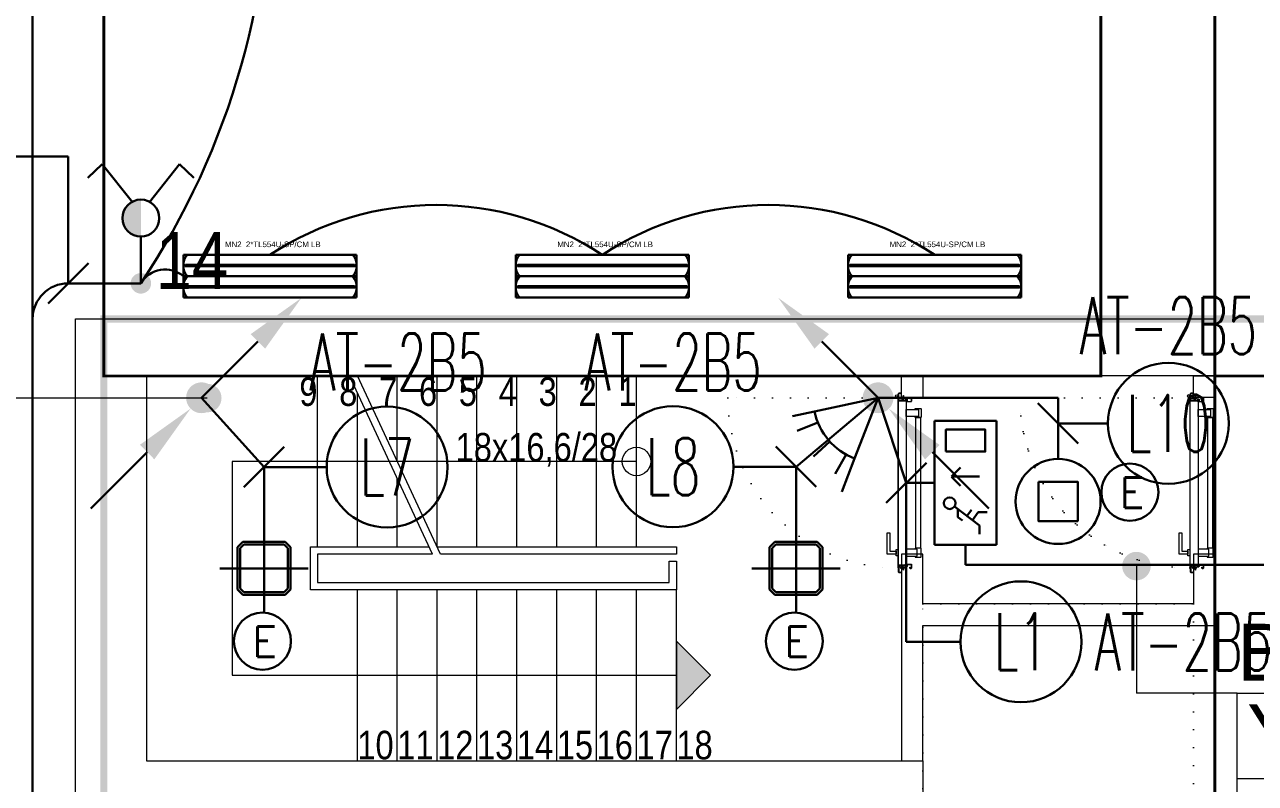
# Model space of a CAD drawing. Header units: metres. Extents: x -13316 to 152404, y -3899 to 30226.
# Drawn here: x 64704 to 65569, y 2474 to 3007 of the extents above; entities that cross this region are included whole.
import ezdxf
from ezdxf.enums import TextEntityAlignment as Align

# ---------------------------------------------------------------- set-up
doc = ezdxf.new("R2010")
doc.units = ezdxf.units.M
doc.header["$LTSCALE"] = 100
doc.header["$MEASUREMENT"] = 0
doc.linetypes.add('DOT2', pattern=[0.125, 0, -0.125])
doc.linetypes.add('HIDDEN', pattern=[0.375, 0.25, -0.125])
doc.layers.get('0').update_dxf_attribs({"color": 9, "lineweight": 9})
for name, color, linetype, lineweight in [('00', 9, 'Continuous', 9), ('01', 9, 'Continuous', 9), ('06D', 9, 'Continuous', 9), ('10', 9, 'Continuous', 9), ('14', 9, 'Continuous', 9), ('19', 9, 'Continuous', 9), ('20', 9, 'DOT2', 9), ('21', 9, 'Continuous', 9), ('21_mahal200', 9, 'Continuous', 9), ('30H', 8, 'Continuous', 9), ('E-1x8 W ACİL ÇIKIŞ ARMATÜRÜ (TİP2)', 7, 'Continuous', 30), ('E-2x18(W) PL DOWNLIGHT ARMATÜR (SIVAÜSTÜ)', 7, 'Continuous', 30), ('E-2x54 W SIVAÜSTÜ FLUORESAN YÜKSEK TAVAN ARMATÜRÜ', 7, 'Continuous', 30), ('E-60W PL DOWNLIGHT ARMATÜR (SIVAÜSTÜ)', 7, 'Continuous', 30), ('E-ACİL AYDINLATMA KİTİ', 7, 'Continuous', 30), ('E-AŞAĞIDAN GELİP YUKARIYA GİDEN HAT', 7, 'Continuous', 30), ('E-DUVARA MONTE PIR (HAREKET SENSÖRÜ)', 7, 'Continuous', 30), ('E-KABLO', 7, 'Continuous', 30), ('E-KOMÜTATÖR ANAHTAR (ETANŞ)', 7, 'Continuous', 30), ('E-LINYE', 7, 'Continuous', 30)]:
    doc.layers.add(name, color=color, linetype=linetype, lineweight=lineweight)
doc.styles.add('Arial', font='arial.ttf', dxfattribs={"height": 2.5})
doc.styles.add('E-YAZI', font='txttw.shx')
doc.styles.add('MuuM_TEXT-STANDART', font='ARIALN.TTF')
doc.dimstyles.new('MuuM_DIM200', dxfattribs={"dimscale": 20, "dimtxt": 2, "dimasz": 1, "dimexe": 1, "dimexo": 1, "dimgap": 1, "dimtad": 1, "dimdec": 1, "dimrnd": 0.5, "dimdsep": 46, "dimtxsty": 'MuuM_TEXT-STANDART', "dimblk": 'ARCHTICK', "dimcen": 0, "dimdle": 0.15, "dimclrd": 256, "dimclre": 256, "dimclrt": 256, "dimadec": 0, "dimazin": 0, "dimtfac": 5, "dimtdec": 1, "dimtix": 1, "dimtmove": 2, "dimatfit": 3, "dimldrblk": 'DOT', "dimfxl": 3, "dimfxlon": 1, "dimtolj": 1, "dimlwd": -1, "dimlwe": -1, "dimarcsym": 0})

# ---------------------------------------------------------------- blocks, each defined once
blk = doc.blocks.new('2x54 W SIVAÜSTÜ FLUORESAN YÜKSEK TAVAN ARMATÜRÜ')
at = {"layer": 'E-2x54 W SIVAÜSTÜ FLUORESAN YÜKSEK TAVAN ARMATÜRÜ', "color": 4}
for p, q in [((-60.8, 15), (-60.8, -15)), ((-60.8, 15), (60.8, 15)), ((60.8, 15), (60.8, 0)), ((-60, 0), (-15, 0)), ((15, 0), (60, 0)), ((60.8, 0), (60.8, -15)), ((-60.8, -15), (60.8, -15))]:
    blk.add_line(p, q, dxfattribs=at)
at = {"layer": 'E-2x54 W SIVAÜSTÜ FLUORESAN YÜKSEK TAVAN ARMATÜRÜ', "color": 7}
for p, q in [((-60.8, 0), (60.8, 0)), ((-59.27, 8.01), (59.32, 8.01)), ((-59.16, 7.01), (59.44, 7)), ((-59.27, -6.99), (59.32, -6.99)), ((-59.16, -7.99), (59.44, -8))]:
    blk.add_line(p, q, dxfattribs=at)
for centre in [(-59.23, 7.63), (-59.23, 7.33), (59.36, 7.63), (59.36, 7.33), (-59.23, -7.37), (-59.23, -7.67), (59.36, -7.37), (59.36, -7.67)]:
    blk.add_circle(centre, 0.11, dxfattribs=at)
for centre, radius, start, end in [((-48.66, 7.5), 12.14, 141.85995, 218.14005), ((48.66, 7.5), 12.14, 321.85995, 38.14005), ((-59.12, 7.51), 0.515, 106.86737, 266.76121), ((-59.32, 7.49), 0.519, 289.2244, 84.40418), ((59.47, 7.51), 0.515, 106.86737, 266.76121), ((59.27, 7.49), 0.519, 289.2244, 84.40418), ((-48.66, -7.5), 12.14, 141.85995, 218.14005), ((-59.12, -7.49), 0.515, 106.86737, 266.76121), ((-59.32, -7.51), 0.519, 289.2244, 84.40418), ((48.66, -7.5), 12.14, 321.85995, 38.14005), ((59.47, -7.49), 0.515, 106.86737, 266.76121), ((59.27, -7.51), 0.519, 289.2244, 84.40418)]:
    blk.add_arc(centre, radius, start, end, dxfattribs=at)
at = {"layer": 'E-2x54 W SIVAÜSTÜ FLUORESAN YÜKSEK TAVAN ARMATÜRÜ', "color": 7, "style": 'Arial'}
blk.add_text('MN2  2*TL554U-SP/CM LB', height=3.9508, dxfattribs=at).set_placement((-31.61, 20.4))
blk = doc.blocks.new('100_KOMÜTATÖR ANAHTAR (ETANŞ)')
at = {"layer": 'E-KOMÜTATÖR ANAHTAR (ETANŞ)', "color": 4}
for p, q in [((-1.695, 5.222), (-2.326, 4.622)), ((-0.372, 3.563), (-1.695, 5.222)), ((0.372, 3.563), (1.695, 5.222)), ((1.695, 5.222), (2.326, 4.622)), ((0, 2.053), (0, 0))]:
    blk.add_line(p, q, dxfattribs=at)
at = {"layer": 'E-KOMÜTATÖR ANAHTAR (ETANŞ)', "color": 4, "const_width": 0.81}
blk.add_lwpolyline([(0, 3.268, 0.414214), (-0.405, 2.863, 0.414214), (0, 2.458, 0.414214)], format="xyb", dxfattribs=at)
at = {"layer": 'E-KOMÜTATÖR ANAHTAR (ETANŞ)', "color": 4}
blk.add_circle((0, 2.863), 0.81, dxfattribs=at)
blk = doc.blocks.new('100_AŞAĞIDAN GELİP YUKARIYA GİDEN HAT')
at = {"layer": 'E-AŞAĞIDAN GELİP YUKARIYA GİDEN HAT', "color": 3, "linetype": 'Continuous'}
for p, q in [((2.472, 2.471), (0, 0)), ((-2.389, -2.382), (-4.861, -4.853))]:
    blk.add_line(p, q, dxfattribs=at)
at = {"layer": 'E-AŞAĞIDAN GELİP YUKARIYA GİDEN HAT', "color": 4, "linetype": 'Continuous', "const_width": 0.675}
blk.add_lwpolyline([(0.338, 0, 1), (-0.338, 0, 1)], format="xyb", close=True, dxfattribs=at)
at = {"layer": 'E-AŞAĞIDAN GELİP YUKARIYA GİDEN HAT', "color": 3, "linetype": 'Continuous'}
for points in [[(2.154, 2.789), (2.79, 2.152), (4.382, 4.379)], [(-2.707, -2.064), (-2.071, -2.7), (-0.479, -0.474)]]:
    blk.add_solid(points, dxfattribs=at)
blk = doc.blocks.new('100_60W PL DOWNLIGHT ARMATÜR (SIVAÜSTÜ)')
at = {"layer": 'E-60W PL DOWNLIGHT ARMATÜR (SIVAÜSTÜ)', "color": 3}
blk.add_lwpolyline([(-0.865, 0.865), (0.865, 0.865), (0.865, -0.865), (-0.865, -0.865)], close=True, dxfattribs=at)
at = {"layer": 'E-60W PL DOWNLIGHT ARMATÜR (SIVAÜSTÜ)', "color": 4}
blk.add_circle((0, 0), 1.865, dxfattribs=at)
blk = doc.blocks.new('100_DUVARA MONTE PIR (HAREKET SENSÖRÜ)')
at = {"layer": 'E-DUVARA MONTE PIR (HAREKET SENSÖRÜ)', "color": 4}
for p, q in [((3.645, 1.193), (2.717, 0.889)), ((2.717, 0.889), (0, 0)), ((0, 0), (2.232, -1.786)), ((3.799, 0.528), (2.831, 0.393)), ((3.751, -0.797), (2.796, -0.594)), ((3.311, -1.936), (2.468, -1.443)), ((2.232, -1.786), (3.454, -2.765))]:
    blk.add_line(p, q, dxfattribs=at)
blk.add_arc((0, 0), 2.859, 321.3229, 18.1202, dxfattribs=at)
blk = doc.blocks.new('100_1x8 W ACİL ÇIKIŞ ARMATÜRÜ (TİP2)')
at = {"layer": 'E-1x8 W ACİL ÇIKIŞ ARMATÜRÜ (TİP2)', "color": 4}
for p, q in [((-3.4, 0), (-3.4, 3.4)), ((-3.4, 3.4), (3.4, 3.4)), ((3.4, 3.4), (3.4, 0)), ((3.4, 0), (-3.4, 0))]:
    blk.add_line(p, q, dxfattribs=at)
at = {"layer": 'E-1x8 W ACİL ÇIKIŞ ARMATÜRÜ (TİP2)', "color": 1}
for p, q in [((-1.305, 2.317), (-2.331, 0.937)), ((-1.882, 2.125), (-2.072, 1.87)), ((-1.448, 2.125), (-1.882, 2.125)), ((-0.16, 1.989), (0.335, 2.471)), ((0.34, 2.476), (0.34, 0.934)), ((0.34, 2.476), (0.84, 1.989)), ((-1.484, 1.378), (-1.818, 1.627)), ((-2.821, 0.937), (-2.331, 0.937)), ((-1.608, 1.01), (-2.039, 1.33)), ((-1.608, 1.01), (-1.608, 0.516))]:
    blk.add_line(p, q, dxfattribs=at)
blk.add_lwpolyline([(1.715, 2.777), (2.92, 2.777), (2.92, 0.623), (1.715, 0.623)], close=True, dxfattribs=at)
blk.add_circle((-1.115, 2.574), 0.32, dxfattribs=at)
blk = doc.blocks.new('100_2x18(W) PL DOWNLIGHT ARMATÜR (SIVAÜSTÜ)')
at = {"layer": 'E-2x18(W) PL DOWNLIGHT ARMATÜR (SIVAÜSTÜ)', "color": 4, "ltscale": 0.4}
for q in [(0, 25), (0, 25), (-25, 0), (-25, 0), (0, -25), (25, 0), (0, -25), (25, 0)]:
    blk.add_line((0, 0), q, dxfattribs=at)
at = {"layer": 'E-2x18(W) PL DOWNLIGHT ARMATÜR (SIVAÜSTÜ)', "color": 4}
for p, q in [((-12, 15), (-15, 12)), ((12, 15), (-12, 15)), ((15, 12), (12, 15)), ((-15, 12), (-15, -12)), ((-11.38, 13.5), (-13.5, 11.38)), ((-13.5, 11.38), (-13.5, -11.38)), ((11.38, 13.5), (-11.38, 13.5)), ((13.5, 11.38), (11.38, 13.5)), ((13.5, -11.38), (13.5, 11.38)), ((15, -12), (15, 12)), ((-15, -12), (-12, -15)), ((-13.5, -11.38), (-11.38, -13.5)), ((-11.38, -13.5), (11.38, -13.5)), ((11.38, -13.5), (13.5, -11.38)), ((12, -15), (15, -12)), ((-12, -15), (12, -15))]:
    blk.add_line(p, q, dxfattribs=at)
blk = doc.blocks.new('100_ACİL AYDINLATMA KİTİ')
at = {"layer": 'E-ACİL AYDINLATMA KİTİ', "color": 3}
blk.add_circle((0, 0), 1.251, dxfattribs=at)
at = {"layer": 'E-ACİL AYDINLATMA KİTİ', "color": 3, "style": 'E-YAZI'}
blk.add_text('E', height=1.34, dxfattribs=at).set_placement((-0.448, -0.694))
blk = doc.blocks.new('1.bod.mimari.elk')
at = {"layer": '01'}
blk.add_lwpolyline([(8420, -6585), (8420, -6500), (8420, -6460), (8420, -6150), (9220, -6150), (9220, -6190), (8470, -6190), (8470, -6460), (9015, -6460), (9015, -6545), (9220, -6545), (9220, -6585), (8975, -6585), (8975, -6500), (8470, -6500)], dxfattribs=at)
blk = doc.blocks.new('p-işyeri')
at = {"color": 0, "const_width": 2}
blk.add_lwpolyline([(200, 0), (200, 700), (-200, 700), (-200, 0)], close=True, dxfattribs=at)
blk = doc.blocks.new('*U21')
at = {"ltscale": 15}
for p, q in [((-25, 1), (-26, 0)), ((-25, -1), (-26, 0)), ((-23, 1), (-25, 1)), ((-23, 1), (-23, -2)), ((-21, -3), (-18, 3)), ((-21, -3), (-18, 3)), ((-20, -3), (-17, 3)), ((-20, -3), (-16, 3)), ((-18, -3), (-15, 3)), ((-18, -3), (-15, 3)), ((-18, 1), (-18, 2)), ((-17, -3), (-14, 3)), ((-17, -3), (-13, 3)), ((-17, 1), (-17, 2)), ((-15, -3), (-12, 3)), ((-15, -3), (-12, 3)), ((-15, 1), (-15, 2)), ((-14, -3), (-11, 3)), ((-14, -3), (-10, 3)), ((-14, 1), (-14, 2)), ((-12, -3), (-9, 3)), ((-12, -3), (-9, 3)), ((-12, 1), (-12, 2)), ((-11, -3), (-8, 3)), ((-11, -3), (-7, 3)), ((-11, 1), (-11, 2)), ((-9, -3), (-6, 3)), ((-9, -3), (-6, 3)), ((-9, 1), (-9, 2)), ((-8, -3), (-4, 3)), ((-8, -3), (-5, 3)), ((-8, 1), (-8, 2)), ((-6, -3), (-3, 3)), ((-6, -3), (-3, 3)), ((-6, 1), (-6, 2)), ((-5, -3), (-1, 3)), ((-5, -3), (-2, 3)), ((-5, 1), (-5, 2)), ((-3, 1), (-3, 2)), ((0, 4), (-2, 1)), ((-2, 1), (-2, 2)), ((0, 0), (-1, 0)), ((-25, -1), (-23, -2)), ((-9, -2), (-23, -2)), ((-21, -3), (-21, -2)), ((-20, -3), (-19, -2)), ((-20, -2), (-19, -2)), ((-19, -2), (-18, -2)), ((-18, -3), (-18, -2)), ((-17, -3), (-16, -2)), ((-17, -2), (-16, -2)), ((-16, -2), (-15, -2)), ((-15, -3), (-15, -2)), ((-14, -3), (-13, -2)), ((-14, -2), (-13, -2)), ((-13, -2), (-12, -2)), ((-12, -3), (-12, -2)), ((-11, -3), (-10, -2)), ((-11, -2), (-10, -2)), ((-10, -2), (-9, -2)), ((-9, -3), (-9, -2)), ((-8, -2), (-7, -2)), ((-8, -3), (-7, -2)), ((-7, -2), (-6, -2)), ((-6, -3), (-6, -2)), ((-5, -2), (-4, -2)), ((-5, -3), (-4, -2)), ((-4, -2), (-2, -2)), ((0, -4), (-2, -2)), ((0, 0), (-1, 0))]:
    blk.add_line(p, q, dxfattribs=at)
for p, q in [((-7, 1), (-23, 1)), ((-17, 1), (-19, 1)), ((-16, 1), (-17, 1)), ((-14, 1), (-16, 1)), ((-13, 1), (-14, 1)), ((-11, 1), (-13, 1)), ((-10, 1), (-11, 1)), ((-8, 1), (-10, 1)), ((-7, 1), (-8, 1)), ((-5, 1), (-7, 1)), ((-4, 1), (-5, 1)), ((-2, 1), (-4, 1)), ((-2, 1), (-2, 1)), ((0, 0), (0, 4)), ((-2, -2), (-2, -2)), ((0, 0), (0, -4))]:
    blk.add_line(p, q)
for centre, radius, start, end in [((-26, 4), 3.92, 274.361, 322.1025), ((-26, -4), 3.92, 37.8975, 85.639), ((-18, 3), 0.0971, 330.3204, 150.3204), ((-17, 3), 0.0971, 330.3204, 150.3204), ((-15, 3), 0.0971, 330.3204, 150.3204), ((-14, 3), 0.0971, 330.3204, 150.3204), ((-12, 3), 0.0971, 330.3204, 150.3204), ((-11, 3), 0.0971, 330.3204, 150.3204), ((-9, 3), 0.0971, 330.3204, 150.3204), ((-8, 3), 0.0971, 330.3204, 150.3204), ((-6, 3), 0.0971, 330.3204, 150.3204), ((-5, 3), 0.0971, 330.3204, 150.3204), ((-3, 3), 0.0971, 330.3204, 150.3204), ((-2, 3), 0.0971, 330.3204, 150.3204), ((-1, 0), 0.486, 90, 270), ((0, 4), 0.25, 0, 150.0864), ((-21, -3), 0.0971, 150.3204, 330.3204), ((-20, -3), 0.0971, 150.3204, 330.3204), ((-18, -3), 0.0971, 150.3204, 330.3204), ((-17, -3), 0.0971, 150.3204, 330.3204), ((-15, -3), 0.0971, 150.3204, 330.3204), ((-14, -3), 0.0971, 150.3204, 330.3204), ((-12, -3), 0.0971, 150.3204, 330.3204), ((-11, -3), 0.0971, 150.3204, 330.3204), ((-9, -3), 0.0971, 150.3204, 330.3204), ((-8, -3), 0.0971, 150.3204, 330.3204), ((-6, -3), 0.0971, 150.3204, 330.3204), ((-5, -3), 0.0971, 150.3204, 330.3204), ((0, -4), 0.25, 209.9136, 0)]:
    blk.add_arc(centre, radius, start, end, dxfattribs=at)
blk = doc.blocks.new('conta')
at = {"ltscale": 10}
for p, q in [((-2649.9, 5345.5), (-2649.8, 5345.6)), ((-2649.9, 5344.5), (-2649.8, 5344.3)), ((-2649.8, 5344.3), (-2649.7, 5344.3)), ((-2649.7, 5345.4), (-2649.3, 5345.4)), ((-2649.2, 5345.4), (-2649.1, 5345.5)), ((-2649, 5344), (-2648.8, 5343.8)), ((-2648.9, 5344.1), (-2648.7, 5343.9)), ((-2648.8, 5345.1), (-2648.6, 5345.3)), ((-2648.8, 5344.9), (-2648.6, 5345.2)), ((-2648.7, 5343.8), (-2648.7, 5343.8)), ((-2648.6, 5345.3), (-2648.6, 5345.3))]:
    blk.add_line(p, q, dxfattribs=at)
for centre, radius, start, end in [((-2649.8, 5345.5), 0.05, 140.6345, 188.9372), ((-2653, 5345), 3.19, 350.4674, 8.9372), ((-2649.9, 5344.5), 0.02, 170.4674, 213.7451), ((-2649.7, 5345.6), 0.0696, 22.2428, 159.258), ((-2650.9, 5345), 1.24, 340.3382, 16.7772), ((-2649.7, 5344.6), 0.03, 160.3382, 273.2666), ((-2649.7, 5345.4), 0.03, 90, 196.7772), ((-2649.6, 5341.5), 3.01, 80.4362, 93.2666), ((-2649.3, 5345.5), 0.05, 270, 303.0062), ((-2649.2, 5344.1), 0.231, 353.9571, 81.9004), ((-2649.1, 5345.5), 0.03, 4.7972, 123.0062), ((-2649.1, 5344.5), 0.03, 260.4362, 338.7066), ((-2651.2, 5344.8), 2.33, 7.5897, 18.7951), ((-2649, 5345.6), 0.05, 18.7951, 42.1429), ((-2650.2, 5345), 1.27, 338.7066, 23.0418), ((-2648.9, 5344.1), 0.1, 173.9571, 217.2653), ((-2648.8, 5345.1), 0.05, 187.5897, 322.7347), ((-2658.2, 5345.2), 9.36, 353.6857, 357.8537), ((-2648.8, 5344.2), 0.1, 173.6857, 217.2653), ((-2648.8, 5344.8), 0.05, 142.7347, 180.2669), ((-2648.7, 5343.8), 0.05, 217.2653, 307.2653), ((-2648.7, 5343.8), 0.05, 307.2653, 37.2653), ((-2648.6, 5345.3), 0.05, 52.7347, 142.7347), ((-2648.6, 5345.3), 0.05, 322.7347, 52.7347)]:
    blk.add_arc(centre, radius, start, end, dxfattribs=at)
for points, knots in [([(-2649, 5345.6), (-2649, 5345.6), (-2649.1, 5345.7), (-2649.2, 5345.4), (-2649.3, 5345.7), (-2649.4, 5345.5), (-2649.5, 5345.7), (-2649.6, 5345.5), (-2649.7, 5345.6), (-2649.7, 5345.6)], [0.0086373, 0.0086373, 0.0086373, 0.0086373, 0.1097304, 0.3133405, 0.4430081, 0.5658764, 0.7165186, 0.8527974, 0.9648495, 0.9648495, 0.9648495, 0.9648495]), ([(-2649.7, 5344.3), (-2649.7, 5344.3), (-2649.7, 5344.5), (-2649.6, 5344.3), (-2649.3, 5344.4), (-2649.2, 5344.4), (-2649.2, 5344.4)], [0, 0, 0, 0, 0.1008757, 0.3841126, 0.5436166, 0.6906785, 0.6906785, 0.6906785, 0.6906785])]:
    blk.add_open_spline(points, degree=3, knots=knots, dxfattribs=at)
blk = doc.blocks.new('p-yn_sackasa')
at = {"layer": '10', "linetype": 'Continuous'}
for p, q in [((-2.19, 0), (-2.19, -0.15)), ((0, 6.16), (0, 6.9)), ((0.01, 6.9), (0.01, 6.15)), ((0.14, 6.9), (0.14, 6.16)), ((0.15, 6.9), (0.15, 6.16)), ((2.69, 7.16), (0.26, 7.16)), ((2.69, 7.15), (0.26, 7.15)), ((2.69, 7.02), (0.26, 7.02)), ((0.26, 7.01), (2.69, 7.01)), ((0.26, 6.05), (0.76, 6.05)), ((0.75, 6.04), (0.26, 6.04)), ((0.26, 5.91), (0.75, 5.91)), ((0.76, 5.9), (0.26, 5.9)), ((0.67, -0.71), (0.67, 2.27)), ((0.69, -0.71), (0.69, 2.27)), ((0.75, 5.91), (0.75, 6.04)), ((0.76, 5.9), (0.76, 6.05)), ((0.81, -0.71), (0.81, 2.27)), ((0.83, -0.71), (0.83, 2.27)), ((0.92, 2.33), (0.95, 2.32)), ((0.93, 2.34), (0.95, 2.33)), ((1.01, 2.46), (0.99, 2.47)), ((0.99, 2.46), (1.01, 2.45)), ((1.11, 2.52), (1.11, 3.73)), ((1.12, 2.52), (1.12, 3.73)), ((1.25, 3.73), (1.25, 2.52)), ((1.26, 2.52), (1.26, 3.73)), ((1.37, 3.98), (2.49, 3.98)), ((2.49, 3.97), (1.37, 3.97)), ((1.37, 3.84), (2.49, 3.84)), ((2.49, 3.83), (1.37, 3.83)), ((2.6, 3.69), (2.5, 3.36)), ((2.51, 3.35), (2.61, 3.69)), ((2.73, 3.65), (2.63, 3.32)), ((2.74, 3.64), (2.64, 3.31)), ((2.8, 3.29), (2.8, 6.9)), ((2.81, 3.29), (2.81, 6.9)), ((2.94, 3.29), (2.94, 6.9)), ((2.95, 3.29), (2.95, 6.9)), ((-2.95, -0.25), (-2.95, -1.75)), ((-2.94, -1.75), (-2.94, -0.25)), ((-2.81, -0.25), (-2.81, -1.75)), ((-2.8, -0.25), (-2.8, -1.75)), ((-2.19, 0), (-2.7, 0)), ((-2.2, -0.01), (-2.7, -0.01)), ((-2.2, -0.14), (-2.7, -0.14)), ((-2.19, -0.15), (-2.7, -0.15)), ((1.01, -1.85), (-2.7, -1.85)), ((1.01, -1.86), (-2.7, -1.86)), ((-2.7, -1.99), (1.01, -1.99)), ((1.01, -2), (-2.7, -2)), ((-2.2, -0.14), (-2.2, -0.01)), ((0.92, -0.77), (0.95, -0.76)), ((0.93, -0.78), (0.95, -0.77)), ((0.99, -0.89), (1.01, -0.88)), ((1.01, -0.89), (0.99, -0.91)), ((1.11, -0.96), (1.11, -1.75)), ((1.12, -0.96), (1.12, -1.75)), ((1.25, -0.96), (1.25, -1.75)), ((1.26, -0.96), (1.26, -1.75))]:
    blk.add_line(p, q, dxfattribs=at)
for points in [[(0.15, 2.14), (0.67, 2.14), (0.67, -0.54), (0.15, -0.54)], [(0.15, 2.14), (0.41, 2.14), (0.41, -0.54), (0.15, -0.54)]]:
    blk.add_lwpolyline(points, close=True, dxfattribs=at)
for centre, radius, start, end in [((0.26, 6.9), 0.261, 90, 180), ((0.26, 6.16), 0.261, 180, 270), ((0.26, 6.9), 0.249, 90, 180), ((0.26, 6.16), 0.249, 181.34499, 271.35021), ((0.26, 6.9), 0.122, 90, 180), ((0.26, 6.16), 0.122, 180, 270), ((0.26, 6.9), 0.11, 90, 180), ((0.26, 6.16), 0.11, 180, 270), ((0.89, 2.27), 0.219, 63.21528, 180), ((0.89, 2.27), 0.206, 63.21689, 180), ((0.89, 2.27), 0.0801, 63.21502, 180), ((0.89, 2.27), 0.0674, 63.21445, 180), ((1.04, 2.52), 0.206, 243.2197, 0), ((1.04, 2.52), 0.219, 243.21479, 0), ((1.04, 2.52), 0.0801, 243.22028, 0), ((1.04, 2.52), 0.0674, 243.21287, 0), ((1.37, 3.73), 0.253, 90, 180), ((1.37, 3.73), 0.24, 90, 180), ((1.37, 3.73), 0.114, 90, 180), ((1.37, 3.73), 0.101, 90, 180), ((2.49, 3.72), 0.261, 342.86025, 90), ((2.49, 3.72), 0.249, 342.86129, 90), ((2.49, 3.72), 0.122, 342.86074, 90), ((2.49, 3.72), 0.11, 342.86215, 90), ((2.72, 3.29), 0.232, 162.8601, 0), ((2.72, 3.29), 0.219, 162.86127, 0), ((2.72, 3.29), 0.0927, 162.86053, 0), ((2.72, 3.29), 0.0801, 162.86241, 0), ((2.69, 6.9), 0.261, 0, 90), ((2.69, 6.9), 0.249, 0, 90), ((2.69, 6.9), 0.122, 0, 90), ((2.69, 6.9), 0.11, 0, 90), ((-2.7, -0.25), 0.253, 90, 180), ((-2.7, -1.75), 0.253, 180, 270), ((-2.7, -0.25), 0.24, 90, 180), ((-2.7, -1.75), 0.24, 180, 270), ((-2.7, -0.25), 0.114, 90, 180), ((-2.7, -1.75), 0.114, 180, 270), ((-2.7, -0.25), 0.101, 90, 180), ((-2.7, -1.75), 0.101, 180, 270), ((0.89, -0.71), 0.219, 180, 296.78496), ((0.89, -0.71), 0.206, 180, 296.78515), ((0.89, -0.71), 0.0801, 180, 296.78498), ((0.89, -0.71), 0.0674, 180, 180.52454), ((0.89, -0.71), 0.0674, 180, 296.78713), ((1.04, -0.96), 0.219, 0, 116.78545), ((1.04, -0.96), 0.206, 0, 116.78362), ((1.04, -0.96), 0.0801, 0, 116.78105), ((1.04, -0.96), 0.0674, 0, 116.78713), ((1.01, -1.75), 0.114, 270, 0), ((1.01, -1.75), 0.24, 270, 0), ((1.01, -1.75), 0.101, 270, 0), ((1.01, -1.75), 0.253, 270, 0)]:
    blk.add_arc(centre, radius, start, end, dxfattribs=at)
at = {"layer": '10', "xscale": 0.0842696629213483, "yscale": 0.0842696629213483, "zscale": 0.0842696629213483}
blk.add_blockref('*U21', (0.95, 1.35), dxfattribs=at)
at = {"layer": '14', "xscale": -0.7887640449438696, "yscale": 0.7887640449438696, "zscale": 0.7887640449438204, "rotation": 90}
blk.add_blockref('conta', (4217.78, -2086.42), dxfattribs=at)
blk = doc.blocks.new('*U621')
at = {"layer": '06D'}
for points in [[(110.12, 4.76), (110.12, 11.01), (95.12, 11.01), (95.12, 9.14), (107.87, 9.14), (107.87, 9.14), (107.87, 4.76), (110.12, 4.76)], [(111.2, 3.51), (111.2, 4.76), (106.8, 4.76), (106.8, 3.51), (111.2, 3.51)]]:
    blk.add_lwpolyline(points, dxfattribs=at)
for points in [[(8.5, -8.61), (7.87, -8.61), (7.87, -12.61, 0.414214), (8.25, -12.98), (13.75, -12.98, 0.414214), (14.12, -12.61), (14.12, -8.61), (13.5, -8.61)], [(111.5, -8.61), (112.12, -8.61), (112.12, -12.61, -0.414214), (111.75, -12.98), (106.25, -12.98, -0.414214), (105.87, -12.61), (105.87, -8.61), (106.5, -8.61)]]:
    blk.add_lwpolyline(points, format="xyb", dxfattribs=at)
for points in [[(8.5, -11.11), (13.5, -11.11), (13.5, -2.49), (8.5, -2.49)], [(111.5, -9.99), (106.5, -9.99), (106.5, -2.49), (111.5, -2.49)], [(14.12, -12.36), (105.87, -12.36), (105.87, -9.23), (14.12, -9.23)]]:
    blk.add_lwpolyline(points, close=True, dxfattribs=at)
at = {"layer": '10', "ltscale": 10}
for p, q in [((-1.6, 3.68), (-1.73, 3.58)), ((-1.6, 3.68), (-1.73, 3.58)), ((-1.22, 3.11), (-1.22, 3.24)), ((-1.22, 3.11), (-1.22, 3.24)), ((-1.22, 3.11), (-1.05, 3.11)), ((-1.22, 3.11), (-1.05, 3.11)), ((-1.05, 2.95), (-1.05, 3.38)), ((-1.05, 2.95), (-1.05, 3.38)), ((-0.84, 2.95), (-0.84, 3.38)), ((-0.84, 2.95), (-0.84, 3.38)), ((0.3, 3.41), (0.3, 3.29)), ((0.4, 3.51), (119.6, 3.51)), ((0.4, 3.19), (2.25, 3.19)), ((0.45, 3.36), (119.54, 3.36)), ((0.45, 3.36), (0.45, 3.34)), ((0.45, 3.34), (2.35, 3.34)), ((1, 0.04), (2, 0.69)), ((2, 1.13), (2, 0.69)), ((2.3, 1.13), (2, 1.13)), ((2, 0.69), (2, -0.81)), ((2.3, 3.14), (2.3, -2.39)), ((2.3, 0.69), (2.3, 1.13)), ((2.3, -0.81), (2.3, 0.69)), ((2.45, 3.24), (2.45, -2.29)), ((117.55, 3.24), (117.55, -2.29)), ((119.54, 3.34), (117.65, 3.34)), ((117.7, 3.14), (117.7, -2.39)), ((117.7, 1.13), (117.7, -0.37)), ((118, 1.13), (117.7, 1.13)), ((117.7, 1.13), (117.7, -0.37)), ((118, 1.13), (117.7, 1.13)), ((119.6, 3.19), (117.75, 3.19)), ((118, -0.37), (118, 1.13)), ((118, -0.37), (118, 1.13)), ((118, 0.88), (119, 0.88)), ((118, 0.88), (119, 0.88)), ((118, 0.68), (119, 0.68)), ((118, 0.68), (119, 0.68)), ((119, 0.28), (118, -0.37)), ((119, 0.28), (118, -0.37)), ((119.55, 3.36), (119.55, 3.34)), ((119.7, 3.41), (119.7, 3.29)), ((2, -0.36), (1, -0.36)), ((2, -0.56), (1, -0.56)), ((2, -0.81), (2.3, -0.81)), ((2.4, -2.49), (117.6, -2.49)), ((2.5, -2.34), (117.5, -2.34)), ((117.7, -0.37), (117.7, -0.81)), ((117.7, -0.37), (117.7, -0.81)), ((117.7, -0.81), (118, -0.81)), ((117.7, -0.81), (118, -0.81)), ((118, -0.81), (118, -0.37)), ((118, -0.81), (118, -0.37))]:
    blk.add_line(p, q, dxfattribs=at)
blk.add_circle((-0.95, 4.22), 0.843, dxfattribs=at)
blk.add_circle((-0.95, 4.22), 0.843, dxfattribs=at)
for centre, radius, start, end in [((-0.95, 4.22), 1.01, 219.4092, 254.28614), ((-0.95, 4.22), 1.01, 219.4092, 254.28614), ((-0.42, 3.21), 0.428, 156.35197, 217.62095), ((-0.42, 3.21), 0.428, 156.35197, 217.62095), ((-0.42, 3.21), 0.302, 105.55242, 240.03149), ((-0.42, 3.21), 0.302, 105.55242, 240.03149), ((0.4, 3.41), 0.1, 90, 180), ((0.4, 3.29), 0.1, 180, 270), ((0.45, 3.36), 0.005, 90, 180), ((0.45, 3.34), 0.005, 180, 270), ((2.25, 3.14), 0.05, 0, 90), ((2.35, 3.24), 0.1, 0, 90), ((117.65, 3.24), 0.1, 90, 180), ((117.75, 3.14), 0.05, 90, 180), ((119.54, 3.36), 0.005, 0, 90), ((119.54, 3.34), 0.005, 270, 0), ((119.6, 3.41), 0.1, 0, 90), ((119.6, 3.29), 0.1, 270, 0), ((2.4, -2.39), 0.1, 180, 270), ((2.5, -2.29), 0.05, 180, 270), ((117.56, -2.35), 0.141, 284.92708, 345.07292)]:
    blk.add_arc(centre, radius, start, end, dxfattribs=at)
at = {"layer": '20'}
blk.add_lwpolyline([(0.3, 3.35), (0.3, 122.75, -0.414214), (119.7, 3.35, 1)], format="xyb", dxfattribs=at)
at = {"xscale": -1, "rotation": 180}
blk.add_blockref('p-yn_sackasa', (0, 0.95), dxfattribs=at)
at = {"rotation": 180}
blk.add_blockref('p-yn_sackasa', (120, 0.95), dxfattribs=at)
blk = doc.blocks.new('*U623')
at = {"layer": '06D'}
for points in [[(9.87, 4.76), (9.87, 11.01), (24.87, 11.01), (24.87, 9.14), (12.12, 9.14), (12.12, 9.14), (12.12, 4.76), (9.87, 4.76)], [(8.8, 3.51), (8.8, 4.76), (13.2, 4.76), (13.2, 3.51), (8.8, 3.51)]]:
    blk.add_lwpolyline(points, dxfattribs=at)
for points in [[(8.5, -8.61), (7.87, -8.61), (7.87, -12.61, 0.414214), (8.25, -12.98), (13.75, -12.98, 0.414214), (14.12, -12.61), (14.12, -8.61), (13.5, -8.61)], [(111.5, -8.61), (112.12, -8.61), (112.12, -12.61, -0.414214), (111.75, -12.98), (106.25, -12.98, -0.414214), (105.87, -12.61), (105.87, -8.61), (106.5, -8.61)]]:
    blk.add_lwpolyline(points, format="xyb", dxfattribs=at)
for points in [[(8.5, -9.99), (13.5, -9.99), (13.5, -2.49), (8.5, -2.49)], [(111.5, -11.11), (106.5, -11.11), (106.5, -2.49), (111.5, -2.49)], [(105.87, -12.36), (14.12, -12.36), (14.12, -9.23), (105.87, -9.23)]]:
    blk.add_lwpolyline(points, close=True, dxfattribs=at)
at = {"layer": '10', "ltscale": 10}
for p, q in [((0.3, 3.41), (0.3, 3.29)), ((119.6, 3.51), (0.4, 3.51)), ((0.4, 3.19), (2.25, 3.19)), ((119.54, 3.36), (0.45, 3.36)), ((0.45, 3.36), (0.45, 3.34)), ((0.45, 3.34), (2.35, 3.34)), ((2, 0.88), (1, 0.88)), ((2, 0.88), (1, 0.88)), ((2, 0.68), (1, 0.68)), ((2, 0.68), (1, 0.68)), ((1, 0.28), (2, -0.37)), ((1, 0.28), (2, -0.37)), ((2, -0.37), (2, 1.13)), ((2, 1.13), (2.3, 1.13)), ((2, -0.37), (2, 1.13)), ((2, 1.13), (2.3, 1.13)), ((2.3, 3.14), (2.3, -2.39)), ((2.3, 1.13), (2.3, -0.37)), ((2.3, 1.13), (2.3, -0.37)), ((2.45, 3.24), (2.45, -2.29)), ((117.55, 3.24), (117.55, -2.29)), ((119.54, 3.34), (117.65, 3.34)), ((117.7, 3.14), (117.7, -2.39)), ((117.7, 1.13), (118, 1.13)), ((117.7, 0.69), (117.7, 1.13)), ((117.7, -0.81), (117.7, 0.69)), ((119.6, 3.19), (117.75, 3.19)), ((118, 1.13), (118, 0.69)), ((118, 0.69), (118, -0.81)), ((119, 0.04), (118, 0.69)), ((119.55, 3.36), (119.55, 3.34)), ((119.7, 3.41), (119.7, 3.29)), ((120.84, 2.95), (120.84, 3.38)), ((120.84, 2.95), (120.84, 3.38)), ((121.05, 2.95), (121.05, 3.38)), ((121.05, 2.95), (121.05, 3.38)), ((121.22, 3.11), (121.05, 3.11)), ((121.22, 3.11), (121.05, 3.11)), ((121.22, 3.11), (121.22, 3.24)), ((121.22, 3.11), (121.22, 3.24)), ((121.6, 3.68), (121.73, 3.58)), ((121.6, 3.68), (121.73, 3.58)), ((2, -0.81), (2, -0.37)), ((2, -0.81), (2, -0.37)), ((2.3, -0.81), (2, -0.81)), ((2.3, -0.81), (2, -0.81)), ((2.3, -0.37), (2.3, -0.81)), ((2.3, -0.37), (2.3, -0.81)), ((117.6, -2.49), (2.4, -2.49)), ((117.5, -2.34), (2.5, -2.34)), ((118, -0.81), (117.7, -0.81)), ((118, -0.36), (119, -0.36)), ((118, -0.56), (119, -0.56))]:
    blk.add_line(p, q, dxfattribs=at)
blk.add_circle((120.95, 4.22), 0.843, dxfattribs=at)
blk.add_circle((120.95, 4.22), 0.843, dxfattribs=at)
for centre, radius, start, end in [((0.4, 3.41), 0.1, 90, 180), ((0.4, 3.29), 0.1, 180, 270), ((0.45, 3.36), 0.005, 90, 180), ((0.45, 3.34), 0.005, 180, 270), ((2.25, 3.14), 0.05, 0, 90), ((2.35, 3.24), 0.1, 0, 90), ((117.65, 3.24), 0.1, 90, 180), ((117.75, 3.14), 0.05, 90, 180), ((119.54, 3.36), 0.005, 0, 90), ((119.54, 3.34), 0.005, 270, 0), ((119.6, 3.41), 0.1, 0, 90), ((119.6, 3.29), 0.1, 270, 0), ((120.42, 3.21), 0.302, 299.96851, 74.44758), ((120.42, 3.21), 0.302, 299.96851, 74.44758), ((120.42, 3.21), 0.428, 322.37905, 23.64803), ((120.42, 3.21), 0.428, 322.37905, 23.64803), ((120.95, 4.22), 1.01, 285.71386, 320.5908), ((120.95, 4.22), 1.01, 285.71386, 320.5908), ((2.44, -2.35), 0.141, 194.92708, 255.07292), ((117.5, -2.29), 0.05, 270, 0), ((117.6, -2.39), 0.1, 270, 0)]:
    blk.add_arc(centre, radius, start, end, dxfattribs=at)
at = {"layer": '20'}
blk.add_lwpolyline([(119.7, 3.35), (119.7, 122.75, 0.414214), (0.3, 3.35, -1)], format="xyb", dxfattribs=at)
at = {"xscale": -1, "rotation": 180}
blk.add_blockref('p-yn_sackasa', (0, 0.95), dxfattribs=at)
at = {"rotation": 180}
blk.add_blockref('p-yn_sackasa', (120, 0.95), dxfattribs=at)
blk = doc.blocks.new('p-M01-M02_merdiven-1050')
at = {"layer": '19'}
h = blk.add_hatch(color=256, dxfattribs=at)
h.dxf.hatch_style = 1
edge = h.paths.add_edge_path()
edge.add_arc((210, -344), 10, 270, 630)
h = blk.add_hatch(color=256, dxfattribs=at)
h.dxf.hatch_style = 1
h.paths.add_polyline_path([(84, -372), (36, -372), (60, -396.04)])
at = {"layer": '19', "linetype": 'Continuous'}
for points in [[(210, -344), (210, -120), (210, -60), (60, -60), (60, -372)], [(145, -200.74), (145, -120), (125, -120), (125, -120), (125, -367), (140, -367), (140, -372), (120, -372), (120, -367), (120, -115), (120, -115), (150, -115), (150, -198.41)], [(150, -120), (270, -120)], [(145, -200.74), (270, -142.41)], [(0, -148), (120, -148)], [(145, -206.33), (270, -148)], [(150, -148), (258.02, -148)], [(0, -176), (120, -176)], [(150, -176), (198.02, -176)], [(210, -176), (270, -176)], [(0, -204), (120, -204)], [(150, -204), (270, -204)], [(0, -232), (120, -232)], [(150, -232), (270, -232)], [(0, -260), (120, -260)], [(150, -260), (270, -260)], [(0, -288), (120, -288)], [(150, -288), (270, -288)], [(0, -316), (120, -316)], [(150, -316), (270, -316)], [(0, -344), (120, -344)], [(150, -344), (270, -344)], [(0, -372), (120, -372)]]:
    blk.add_lwpolyline(points, dxfattribs=at)
at = {"layer": '19'}
for points in [[(145, -206.33), (270, -148)], [(150, -204), (150, -372), (150, -372), (145, -372), (145, -372), (145, -206.33)]]:
    blk.add_lwpolyline(points, dxfattribs=at)
blk.add_lwpolyline([(84, -372), (36, -372), (60, -396.04)], close=True, dxfattribs=at)
blk.add_circle((210, -344), 10, dxfattribs=at)
blk = doc.blocks.new('p-m04 formül2a')
at = {"layer": '21', "style": 'MuuM_TEXT-STANDART'}
for s, p in [('9', (120, 249)), ('8', (148, 249)), ('7', (176, 249)), ('6', (204, 249)), ('5', (232, 249)), ('4', (260, 249)), ('3', (288, 249)), ('2', (316, 249)), ('1', (344, 249)), ('18x16,6/28', (330.39, 210))]:
    blk.add_text(s, height=20, dxfattribs=at).set_placement(p, align=Align.RIGHT)
for s, p in [('10', (148, 1)), ('11', (176, 1)), ('12', (204, 1)), ('13', (232, 1)), ('14', (260, 1)), ('15', (288, 1)), ('16', (316, 1)), ('17', (344, 1)), ('18', (372, 1))]:
    blk.add_text(s, height=20, dxfattribs=at).set_placement(p)
blk = doc.blocks.new('_ArchTick')
at = {"color": 0, "linetype": 'ByBlock', "const_width": 0.15}
blk.add_lwpolyline([(-0.5, -0.5), (0.5, 0.5)], dxfattribs=at)
blk = doc.blocks.new('_Dot')
at = {"color": 0, "linetype": 'ByBlock', "lineweight": -2}
blk.add_line((-0.5, 0), (-1, 0), dxfattribs=at)
at = {"color": 0, "linetype": 'ByBlock', "const_width": 0.5}
blk.add_lwpolyline([(-0.25, 0, 1), (0.25, 0, 1)], format="xyb", close=True, dxfattribs=at)
blk = doc.blocks.new('0_roomno2')
blk.add_lwpolyline([(19.375, -10.5), (0, -10.5), (0, 0), (19.375, 0)], close=True)
for points in [[(0, -3), (19.375, -3)], [(8.125, -3), (8.125, -10.5)], [(11.875, -3), (11.875, -10.5)], [(15.625, -3), (15.625, -10.5)], [(0, -6.75), (8.125, -6.75)]]:
    blk.add_lwpolyline(points)
at = {"style": 'MuuM_TEXT-STANDART', "width": 0.6}
blk.add_text('H:', height=1.5, dxfattribs=at).set_placement((0.35, -8.608), align=Align.MIDDLE_LEFT)
at = {"style": 'Arial'}
blk.add_attdef('ODANO', (0, 1.17), '', height=2, dxfattribs=at)
blk.add_attdef('MEKANADI', text='', height=2, dxfattribs=at).set_placement((0.35, -3), align=Align.BOTTOM_LEFT)
at = {"style": 'MuuM_TEXT-STANDART', "width": 0.6}
for tag, p in [('YER01', (10, -4.5)), ('TAVAN01', (13.75, -4.5)), ('DUVAR01', (17.5, -4.5)), ('YER02', (10, -6.75)), ('TAVAN02', (13.75, -6.75)), ('DUVAR02', (17.5, -6.75)), ('YER03', (10, -9)), ('TAVAN03', (13.75, -9)), ('DUVAR03', (17.5, -9))]:
    blk.add_attdef(tag, text='', height=1.5, dxfattribs=at).set_placement(p, align=Align.MIDDLE_CENTER)
for tag, p in [('M2', (0.35, -4.875)), ('TEMIZTAVANYUKSEKLIGI', (1.8, -8.608))]:
    blk.add_attdef(tag, text='', height=1.5, dxfattribs=at).set_placement(p, align=Align.MIDDLE_LEFT)
blk = doc.blocks.new('1.bod.mimari1.elk')
at = {"layer": '00'}
for points in [[(9000, -6190), (9015, -6190), (9015, -6205), (9000, -6205), (9000, -6190)], [(9015, -6350), (9015, -6350), (9015, -6350), (9015, -6350), (9015, -6335), (9015, -6315), (9000, -6315), (9000, -6460), (9015, -6460), (9015, -6365), (9220, -6365), (9220, -6315), (9205, -6315), (9205, -6350), (9015, -6350)]]:
    blk.add_lwpolyline(points, dxfattribs=at)
blk.add_lwpolyline([(9220, -6190), (9220, -6205), (9205, -6205), (9205, -6190)], close=True, dxfattribs=at)
at = {"layer": '01'}
blk.add_lwpolyline([(8420, -6500), (8420, -6500), (8420, -6460), (8420, -6150), (9220, -6150), (9220, -6190), (8470, -6190), (8470, -6460), (9015, -6460), (9015, -6545), (9220, -6545), (9220, -6585), (8975, -6585), (8975, -6500), (8470, -6500), (8470, -6585), (8420, -6585), (8420, -6500)], dxfattribs=at)
at = {"layer": '20', "ltscale": 2, "const_width": 5}
blk.add_lwpolyline([(9920, -7030), (8440, -7030), (8440, -6150), (9920, -6150)], close=True, dxfattribs=at)
at = {"layer": '20'}
blk.add_lwpolyline([(9015, -6350), (9205, -6350), (9205, -6530), (9015, -6530)], close=True, dxfattribs=at)
at = {"layer": '21_mahal200'}
blk.add_lwpolyline([(9235.73, -6412.52), (9165, -6412.52)], dxfattribs=at)
at = {"rotation": 90}
blk.add_blockref('p-M01-M02_merdiven-1050', (8470, -6460), dxfattribs=at)
blk.add_blockref('p-m04 formül2a', (8470, -6460))
at = {"layer": '06D', "color": 89, "linetype": 'HIDDEN', "true_color": 0x2e4d23, "rotation": 90}
for p in [(9140, -5990), (9920, -5990), (9920, -6390)]:
    blk.add_blockref('p-işyeri', p, dxfattribs=at)
at = {"layer": '10', "rotation": 90}
for p in [(9000.95, -6325), (9205.95, -6325)]:
    blk.add_blockref('*U623', p, dxfattribs=at)
at = {"layer": '21_mahal200'}
ref = blk.add_blockref('0_roomno2', (9235.73, -6412.52), dxfattribs=dict(at, xscale=20, yscale=20, zscale=20))
ref.add_attrib('ODANO', 'B1-25', (9235.73, -6403.88), dxfattribs={"layer": '0', "height": 40, "style": 'Arial'})
ref.add_attrib('MEKANADI', 'Y.G.H.', dxfattribs={"layer": '0', "height": 40, "style": 'Arial'}).set_placement((9242.73, -6472.52), align=Align.BOTTOM_LEFT)
ref.add_attrib('M2', '#### m2', dxfattribs={"layer": '0', "height": 30, "style": 'MuuM_TEXT-STANDART', "width": 0.6}).set_placement((9242.73, -6510.02), align=Align.MIDDLE_LEFT)
ref.add_attrib('TEMIZTAVANYUKSEKLIGI', '2.90 M', dxfattribs={"layer": '0', "height": 30, "style": 'MuuM_TEXT-STANDART', "width": 0.6}).set_placement((9271.73, -6584.68), align=Align.MIDDLE_LEFT)
ref.add_attrib('YER01', 'Y01', dxfattribs={"layer": '0', "height": 30, "style": 'MuuM_TEXT-STANDART', "width": 0.6}).set_placement((9435.73, -6502.52), align=Align.MIDDLE_CENTER)
ref.add_attrib('TAVAN01', 'T09', dxfattribs={"layer": '0', "height": 30, "style": 'MuuM_TEXT-STANDART', "width": 0.6}).set_placement((9510.73, -6502.52), align=Align.MIDDLE_CENTER)
ref.add_attrib('DUVAR01', 'D07', dxfattribs={"layer": '0', "height": 30, "style": 'MuuM_TEXT-STANDART', "width": 0.6}).set_placement((9585.73, -6502.52), align=Align.MIDDLE_CENTER)
at = {"layer": '30H', "xscale": -1, "rotation": 90}
blk.add_blockref('*U621', (9205.95, -6205), dxfattribs=at)
at = {"layer": '21', "style": 'MuuM_TEXT-STANDART'}
blk.add_text('14', height=40, dxfattribs=at).set_placement((8527.29, -6141.04), align=Align.BOTTOM_RIGHT)
at = {"layer": '21_mahal200'}
for points in [[(8512.63, -6205.5), (8350.71, -6205.5)], [(9165, -6323.41), (9165, -6412.52)]]:
    blk.add_leader(points, dimstyle='MuuM_DIM200', override={"dimasz": 1, "dimfxl": 10}, dxfattribs=at)

msp = doc.modelspace()

# ---------------------------------------------------------------- linework, layer by layer
at = {"layer": 'E-KABLO', "color": 5}
for p, q in [((64710, 2800), (64710, 3470)), ((64710, 2181.62), (64710, 2800))]:
    msp.add_line(p, q, dxfattribs=at)
at = {"layer": 'E-KABLO', "color": 6}
for p, q in [((64786.01, 2825), (64735, 2825)), ((64828.6, 2744.7), (64872.5, 2696.08)), ((65303.6, 2744.7), (65246, 2696.29)), ((65303.6, 2744.7), (65430, 2744.7)), ((65430, 2701.81), (65430, 2744.7)), ((64872.5, 2656.08), (64872.5, 2696.08)), ((65246, 2656.08), (65246, 2696.29))]:
    msp.add_line(p, q, dxfattribs=at)
at = {"layer": 'E-KABLO', "color": 4}
for p, q in [((65323.29, 2685), (65303.6, 2744.7)), ((65343.31, 2685), (65323.29, 2685)), ((65365.07, 2641.48), (65365.07, 2627.58)), ((65365.07, 2627.58), (65594, 2627.58))]:
    msp.add_line(p, q, dxfattribs=at)
at = {"layer": 'E-KABLO', "color": 4, "linetype": 'Continuous', "const_width": 7.2}
msp.add_lwpolyline([(64789.61, 2825, 1), (64782.41, 2825, 1)], format="xyb", close=True, dxfattribs=at)
at = {"layer": 'E-KABLO', "color": 6}
for centre, radius, start, end in [((64334.24, 3125.83), 542.77, 326.34085, 2.02414), ((64993.33, 2668.06), 211.94, 56.60151, 123.39849), ((65226.67, 2668.06), 211.94, 56.60151, 123.39849), ((64803.01, 2815.1), 19.67, 49.21096, 149.803), ((64735, 2800), 25, 90, 180)]:
    msp.add_arc(centre, radius, start, end, dxfattribs=at)
at = {"layer": 'E-LINYE', "color": 7, "linetype": 'Continuous'}
for p, q in [((64686.8, 2913.91), (64735, 2913.91)), ((64735, 2913.91), (64735, 2825)), ((64749.14, 2839.14), (64720.86, 2810.86)), ((65444.14, 2712.61), (65415.86, 2740.89)), ((65465.01, 2726.75), (65430, 2726.75)), ((64858.36, 2681.94), (64886.64, 2710.22)), ((65231.86, 2710.43), (65260.14, 2682.15)), ((64916.46, 2696.08), (64872.5, 2696.08)), ((65202.04, 2696.29), (65246, 2696.29)), ((65309.3, 2670.86), (65337.58, 2699.14)), ((65323.44, 2573.44), (65323.44, 2685)), ((65361.48, 2573.44), (65323.44, 2573.44))]:
    msp.add_line(p, q, dxfattribs=at)
for centre in [(65507.45, 2726.75), (64958.9, 2696.08), (65159.6, 2696.29), (65403.92, 2573.44)]:
    msp.add_circle(centre, 42.44, dxfattribs=at)

# ---------------------------------------------------------------- block references
at = {"layer": '06D'}
for name in ['1.bod.mimari.elk', '1.bod.mimari1.elk']:
    msp.add_blockref(name, (56320, 8950), dxfattribs=at)
at = {"layer": 'E-1x8 W ACİL ÇIKIŞ ARMATÜRÜ (TİP2)', "xscale": 12.8, "yscale": 12.8, "zscale": 12.8, "rotation": 90}
msp.add_blockref('100_1x8 W ACİL ÇIKIŞ ARMATÜRÜ (TİP2)', (65386.83, 2685), dxfattribs=at)
at = {"layer": 'E-2x18(W) PL DOWNLIGHT ARMATÜR (SIVAÜSTÜ)', "color": 6, "xscale": 1.243104, "yscale": 1.243104, "zscale": 1.243104}
for p in [(64872.5, 2625), (65246, 2625)]:
    msp.add_blockref('100_2x18(W) PL DOWNLIGHT ARMATÜR (SIVAÜSTÜ)', p, dxfattribs=at)
at = {"layer": 'E-2x54 W SIVAÜSTÜ FLUORESAN YÜKSEK TAVAN ARMATÜRÜ', "color": 6}
for p in [(64876.67, 2830), (65110, 2830), (65343.33, 2830)]:
    msp.add_blockref('2x54 W SIVAÜSTÜ FLUORESAN YÜKSEK TAVAN ARMATÜRÜ', p, dxfattribs=at)
at = {"layer": 'E-60W PL DOWNLIGHT ARMATÜR (SIVAÜSTÜ)', "xscale": 16, "yscale": 16, "zscale": 16}
msp.add_blockref('100_60W PL DOWNLIGHT ARMATÜR (SIVAÜSTÜ)', (65430, 2671.96), dxfattribs=at)
at = {"layer": 'E-ACİL AYDINLATMA KİTİ', "xscale": 16, "yscale": 16, "zscale": 16}
for p in [(65480.41, 2678.46), (64871.35, 2573.91), (65244.85, 2573.91)]:
    msp.add_blockref('100_ACİL AYDINLATMA KİTİ', p, dxfattribs=at)
at = {"layer": 'E-AŞAĞIDAN GELİP YUKARIYA GİDEN HAT', "xscale": 16, "yscale": 16, "zscale": 16}
msp.add_blockref('100_AŞAĞIDAN GELİP YUKARIYA GİDEN HAT', (64828.6, 2744.7), dxfattribs=at)
at = {"layer": 'E-AŞAĞIDAN GELİP YUKARIYA GİDEN HAT', "xscale": 16, "yscale": 16, "zscale": 16, "rotation": 90}
msp.add_blockref('100_AŞAĞIDAN GELİP YUKARIYA GİDEN HAT', (65303.6, 2744.7), dxfattribs=at)
at = {"layer": 'E-DUVARA MONTE PIR (HAREKET SENSÖRÜ)', "xscale": -15.99999999999999, "yscale": 15.99999999999999, "zscale": 16, "rotation": 30.22092826594473}
msp.add_blockref('100_DUVARA MONTE PIR (HAREKET SENSÖRÜ)', (65303.6, 2744.7), dxfattribs=at)
at = {"layer": 'E-KOMÜTATÖR ANAHTAR (ETANŞ)', "xscale": 16, "yscale": 16, "zscale": 16}
msp.add_blockref('100_KOMÜTATÖR ANAHTAR (ETANŞ)', (64786.01, 2825), dxfattribs=at)

# ---------------------------------------------------------------- texts
at = {"layer": 'E-LINYE', "color": 3, "linetype": 'Continuous', "style": 'E-YAZI', "width": 0.6}
for s, p in [('AT-2B5', (65507.45, 2795.37)), ('AT-2B5', (64966.49, 2769.88)), ('AT-2B5', (65159.6, 2769.88)), ('L10', (65507.45, 2726.75)), ('L7', (64958.9, 2696.08)), ('L8', (65159.6, 2696.29)), ('L1', (65403.92, 2573.44)), ('AT-2B5', (65517.96, 2573.31))]:
    msp.add_text(s, height=40, dxfattribs=at).set_placement(p, align=Align.MIDDLE_CENTER)

doc.saveas('drawing.dxf')
